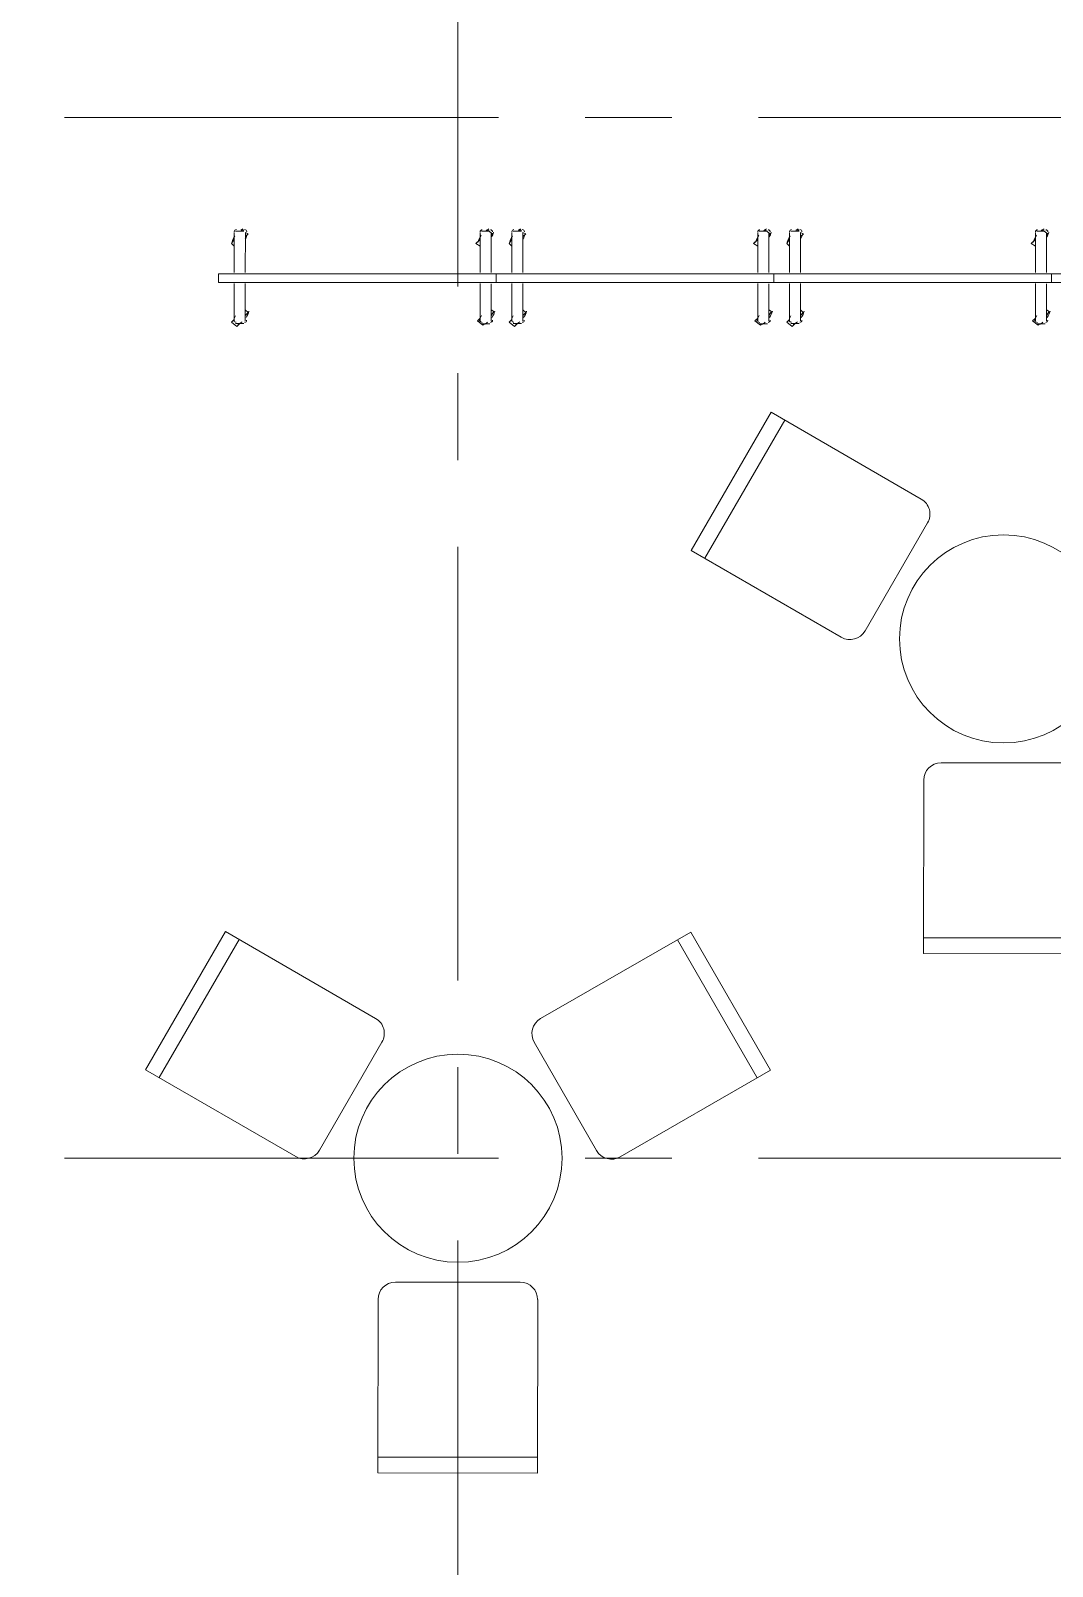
# Model space of a CAD drawing. Header units: millimetres. Extents: x -13407 to 95998, y -2719 to 109387.
# Drawn here: x 19339 to 22282, y 56111 to 60537 of the extents above; entities that cross this region are included whole.
import ezdxf

# ---------------------------------------------------------------- set-up
doc = ezdxf.new("R2010")
doc.units = ezdxf.units.MM
doc.linetypes.add('CENTER', pattern=[2, 1.25, -0.25, 0.25, -0.25])
for name, color, linetype, lineweight in [('АР_Оси', 193, 'Continuous', 9), ('АР_Подоконники', 163, 'Continuous', 9), ('АР_Сущ Несущая стена', 202, 'Continuous', 30), ('ТХ_мебель передв', 250, 'Continuous', 13), ('ТХ_мебель_библ', 250, 'Continuous', 13)]:
    doc.layers.add(name, color=color, linetype=linetype, lineweight=lineweight)

# ---------------------------------------------------------------- blocks, each defined once
blk = doc.blocks.new('4е3')
at = {"color": 253, "ltscale": 100}
for p, q in [((18036.9, 202523), (18155.7, 203008.7)), ((18155.7, 203008.7), (18602.5, 202899.5)), ((18144.9, 202964.5), (18591.7, 202855.3)), ((18602.5, 202899.5), (18483.8, 202413.8)), ((18423.3, 202377.1), (18073.6, 202462.6)), ((17228.3, 202039.6), (17708.3, 202179.6)), ((17770.3, 202145.6), (17871.1, 201800)), ((17357.1, 201598), (17228.3, 202039.6)), ((17400.8, 201610.7), (17272, 202052.3)), ((18297.3, 201695.8), (18546.2, 201955.9)), ((18616.9, 201957.5), (18978.1, 201611.8)), ((17837.1, 201738), (17357.1, 201598)), ((18660.1, 201279.5), (18298.9, 201625.1)), ((18946.1, 201642.5), (18628.1, 201310.1)), ((18978.1, 201611.8), (18660.1, 201279.5))]:
    blk.add_line(p, q, dxfattribs=at)
blk.add_circle((18163.6, 202072.8), 300, dxfattribs=at)
for centre, start, end in [((18085.5, 202511.2), 166.263, 256.263), ((18435.2, 202425.7), 256.263, 346.263), ((17722.3, 202131.6), 16.263, 106.263), ((18582.3, 201921.4), 46.263, 136.263), ((17823.1, 201786), 286.263, 16.263), ((18333.4, 201661.3), 136.263, 226.263)]:
    blk.add_arc(centre, 50, start, end, dxfattribs=at)
blk = doc.blocks.new('frecn gthtujhjlrf 800')
at = {"color": 253}
blk.add_lwpolyline([(-5074.6, 58291.6), (-5049.6, 58291.6), (-5049.6, 59091.6), (-5074.6, 59091.6)], close=True, dxfattribs=at)
at = {"color": 253, "lineweight": 0}
blk.add_lwpolyline([(-5203.9, 59070.7, 0.044658), (-5197.6, 59061.7), (-5201.6, 59065.6), (-5189.6, 59081.6), (-5185.6, 59077.6)], format="xyb", dxfattribs=at)
for points in [[(-5197.6, 59049.7), (-5197.6, 59073.6)], [(-5193.6, 59077.6), (-5078, 59077.5)], [(-5046.1, 59077.5), (-4938.5, 59077.4)], [(-4970.4, 59077.4), (-4966.4, 59085.4), (-4954.5, 59077.4)], [(-4930.6, 59057.5), (-4926.6, 59053.5), (-4938.6, 59037.6), (-4946.5, 59045.5)], [(-4930.6, 59073.4), (-4930.6, 59049.5)], [(-5078.1, 59045.6), (-5193.6, 59045.7)], [(-5153.8, 59045.7), (-5161.8, 59033.7), (-5173.7, 59045.7)], [(-4938.6, 59045.5), (-5046.2, 59045.6)], [(-5197.9, 58341.2), (-5197.9, 58365.1), (-5201.9, 58361.1), (-5197.9, 58357.2)], [(-5181.9, 58369.1), (-5189.9, 58377.1), (-5193.9, 58369.1), (-5078.3, 58369)], [(-5046.4, 58369), (-4938.8, 58368.9)], [(-4970.7, 58369), (-4962.7, 58376.9), (-4954.8, 58369)], [(-4930.9, 58353), (-4922.9, 58345), (-4934.9, 58329.1), (-4942.8, 58337.1)], [(-4930.9, 58364.9), (-4930.9, 58341)], [(-5078.3, 58337.2), (-5193.9, 58337.2)], [(-5154.1, 58337.2), (-5162, 58329.2), (-5174, 58337.2)], [(-4938.9, 58337.1), (-5046.5, 58337.1)]]:
    blk.add_lwpolyline(points, dxfattribs=at)
for centre, radius, start, end in [((-5195.6, 59075.6), 5.98, 89.9616, 179.9619), ((-5195.6, 59051.7), 5.98, 179.9616, 269.9619), ((-5207.6, 59027.8), 57.8, 62.2925, 76.6024), ((-5151.7, 59095.5), 57.8, 234.1136, 256.6023), ((-4980.4, 59031.6), 57.8, 56.7445, 76.6024), ((-4924.6, 59099.3), 57.8, 239.233, 256.6024), ((-4940.6, 59051.5), 5.98, 269.9616, 359.9619), ((-4940.5, 59075.4), 5.98, 359.9616, 89.9619), ((-4980.4, 59031.6), 57.8, 25.439, 38.1777), ((-5152, 58387), 57.8, 205.4389, 212.844), ((-5195.9, 58367.1), 5.98, 89.9616, 179.9619), ((-5195.9, 58343.2), 5.98, 179.9616, 269.9619), ((-5203.9, 58319.3), 57.8, 59.4253, 76.6023), ((-5152, 58387), 57.8, 236.5689, 256.6024), ((-4980.7, 58323.1), 57.8, 55.981, 76.6024), ((-4924.9, 58390.9), 57.8, 240.0735, 256.6024), ((-4940.8, 58366.9), 5.98, 359.9616, 89.9619), ((-4940.8, 58343), 5.98, 269.9616, 359.9619), ((-4980.7, 58323.1), 57.8, 25.4388, 39.8259)]:
    blk.add_arc(centre, radius, start, end, dxfattribs=at)

msp = doc.modelspace()

# ---------------------------------------------------------------- linework, layer by layer
at = {"layer": 'АР_Оси', "color": 253, "linetype": 'CENTER', "ltscale": 1000}
for p, q in [((20569.9, 79049.7), (20569.9, 23317.3)), ((-12563.8, 60287.2), (70614.6, 60287.2)), ((-12563.8, 57287.2), (70614.6, 57287.2))]:
    msp.add_line(p, q, dxfattribs=at)
at = {"layer": 'АР_Подоконники', "color": 253, "ltscale": 100}
for centre, radius, start, end in [((14698.5, 60165.1), 8924.1, 271.10883, 356.40396), ((14688.1, 60177.4), 8940.2, 271.69125, 356.32908)]:
    msp.add_arc(centre, radius, start, end, dxfattribs=at)
at = {"layer": 'АР_Сущ Несущая стена', "color": 253, "lineweight": 18, "ltscale": 100}
for centre, radius, start, end in [((14679.8, 60189.1), 9144.3, 272.82064, 356.28873), ((14687.5, 60171.1), 9778.7, 272.59255, 356.63539)]:
    msp.add_arc(centre, radius, start, end, dxfattribs=at)

# ---------------------------------------------------------------- block references
at = {"layer": 'ТХ_мебель передв', "color": 253, "xscale": -1, "rotation": 166.2080304289516}
for p in [(52675.9, 259360.8), (51103.6, 257863.9)]:
    msp.add_blockref('4е3', p, dxfattribs=at)
at = {"layer": 'ТХ_мебель_библ', "color": 253, "rotation": 270}
for p in [(-38411.9, 54761.9), (-37611.9, 54761.9), (-36811.9, 54761.9), (-36011.9, 54761.9)]:
    msp.add_blockref('frecn gthtujhjlrf 800', p, dxfattribs=at)

doc.saveas('drawing.dxf')
